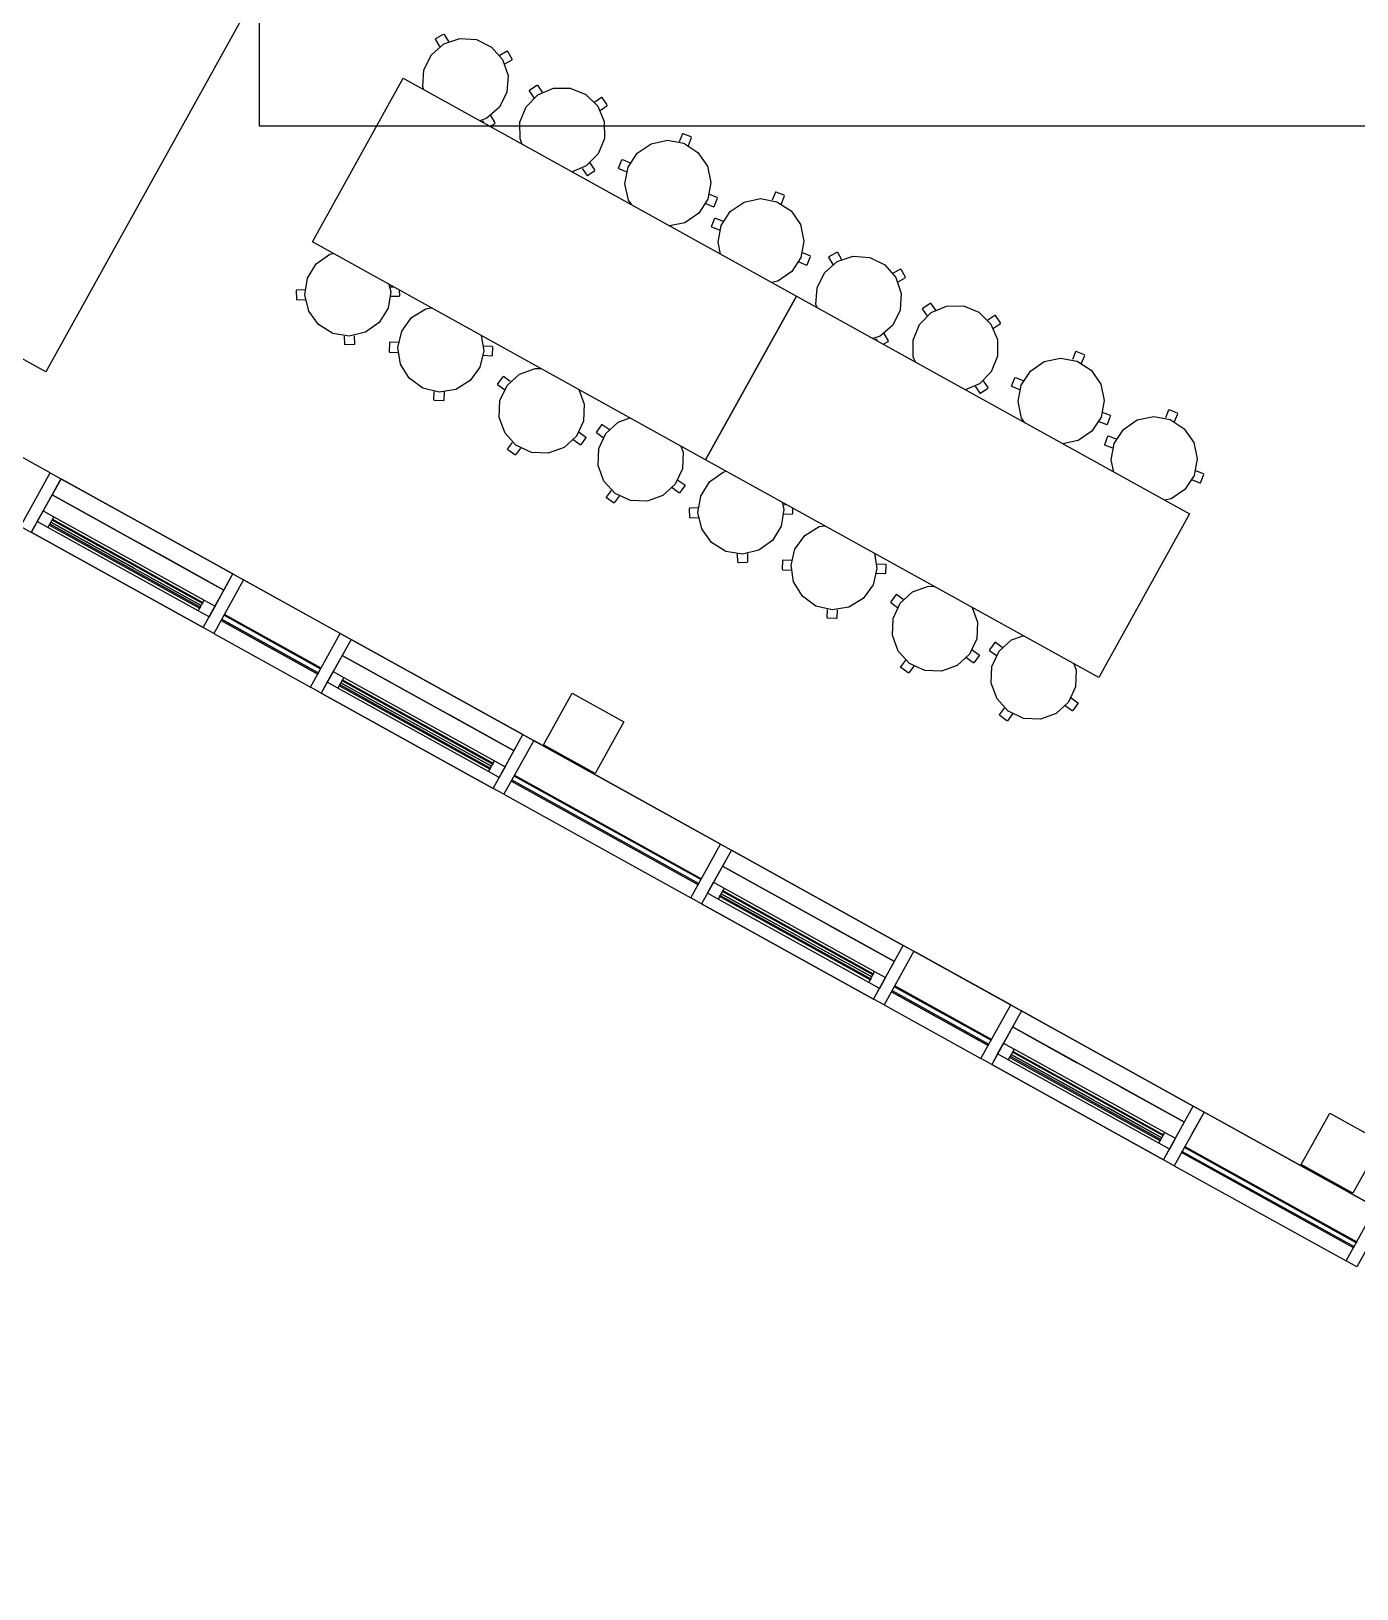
# Model space of a CAD drawing. Header units: metres. Extents: x 3.2 to 22.3, y 0.7 to 22.8.
# Drawn here: x 6.535 to 8.66, y 2.604 to 5.102 of the extents above; entities that cross this region are included whole.
import ezdxf

# ---------------------------------------------------------------- set-up
doc = ezdxf.new("R2010")
doc.units = ezdxf.units.M
for name, color, linetype in [('ARREDI', 9, 'Continuous'), ('INFISSI_VETRATE', 4, 'Continuous'), ('PARETI_STRUTTURE', 7, 'Continuous'), ('WAYFINDING_RIQUADRI', 7, 'Continuous')]:
    doc.layers.add(name, color=color, linetype=linetype)

msp = doc.modelspace()

# ---------------------------------------------------------------- linework, layer by layer
at = {"layer": 'ARREDI'}
for points in [[(6.698, 5.4572), (7.3583, 6.6484), (7.6338, 6.4957), (6.9735, 5.3045), (6.5582, 4.5553), (6.2827, 4.708), (6.698, 5.4572), (6.9735, 5.3045)], [(7.1834, 5.0898), (7.1957, 5.0969)], [(7.1957, 5.0969), (7.1968, 5.0966)], [(7.1968, 5.0966), (7.2035, 5.085)], [(7.1642, 5.0078), (7.1625, 5.0128), (7.1643, 5.0396), (7.1762, 5.0637), (7.1964, 5.0814), (7.2219, 5.09), (7.2487, 5.0883), (7.2728, 5.0763), (7.2905, 5.0561)], [(7.1831, 5.0887), (7.1834, 5.0898)], [(7.1898, 5.0771), (7.1831, 5.0887)], [(7.2905, 5.0561), (7.2992, 5.0306), (7.2974, 5.0038), (7.2855, 4.9797), (7.2652, 4.962), (7.2538, 4.9581)], [(7.2978, 5.0694), (7.2862, 5.0627)], [(7.2941, 5.0491), (7.3057, 5.0558)], [(7.2989, 5.0691), (7.2978, 5.0694)], [(7.306, 5.0568), (7.2989, 5.0691)], [(7.3057, 5.0558), (7.306, 5.0568)], [(7.3219, 4.9204), (7.3184, 4.9288), (7.3181, 4.9557), (7.3282, 4.9806), (7.3471, 4.9997), (7.3719, 5.0102), (7.3987, 5.0104), (7.4237, 5.0003), (7.4428, 4.9815)], [(7.3333, 5.006), (7.3335, 5.0071)], [(7.3409, 4.9949), (7.3333, 5.006)], [(7.3335, 5.0071), (7.3453, 5.0151)], [(7.3453, 5.0151), (7.3463, 5.0149)], [(7.3463, 5.0149), (7.3539, 5.0038)], [(7.4428, 4.9815), (7.4533, 4.9567), (7.4535, 4.9298), (7.4434, 4.9049), (7.4246, 4.8857), (7.4018, 4.8761)], [(7.4491, 4.9953), (7.438, 4.9877)], [(7.4469, 4.9747), (7.458, 4.9823)], [(7.4502, 4.9951), (7.4491, 4.9953)], [(7.4582, 4.9834), (7.4502, 4.9951)], [(7.458, 4.9823), (7.4582, 4.9833)], [(7.2582, 4.9585), (7.2606, 4.9544)], [(7.2702, 4.949), (7.2783, 4.9536)], [(7.2785, 4.9547), (7.2718, 4.9663)], [(7.2782, 4.9536), (7.2785, 4.9547)], [(7.4974, 4.8231), (7.4921, 4.8308), (7.4866, 4.8571), (7.4915, 4.8835), (7.5062, 4.9061), (7.5283, 4.9213), (7.5546, 4.9268), (7.5811, 4.9219)], [(7.5811, 4.9219), (7.6036, 4.9073), (7.6188, 4.8851), (7.6244, 4.8588), (7.6194, 4.8323), (7.6048, 4.8098), (7.5826, 4.7946), (7.5581, 4.7894)], [(7.5786, 4.9369), (7.5736, 4.9244)], [(7.5796, 4.9373), (7.5786, 4.9369)], [(7.5928, 4.9321), (7.5796, 4.9373)], [(7.5882, 4.9186), (7.5932, 4.931)], [(7.5932, 4.931), (7.5927, 4.9321)], [(7.4814, 4.8952), (7.4824, 4.8957)], [(7.4824, 4.8957), (7.4948, 4.8907)], [(7.4178, 4.8817), (7.4254, 4.8706)], [(7.4253, 4.8706), (7.4264, 4.8704)], [(7.4264, 4.8704), (7.4382, 4.8784)], [(7.4384, 4.8795), (7.4308, 4.8906)], [(7.4382, 4.8784), (7.4384, 4.8795)], [(7.4761, 4.8821), (7.4814, 4.8952)], [(7.4765, 4.881), (7.4761, 4.8821)], [(7.489, 4.8761), (7.4765, 4.881)], [(7.6161, 4.8252), (7.6286, 4.8202)], [(7.6344, 4.8349), (7.622, 4.8398)], [(7.6286, 4.8202), (7.6296, 4.8207)], [(7.6296, 4.8207), (7.6348, 4.8338)], [(7.6349, 4.8338), (7.6344, 4.8349)], [(7.6398, 4.7441), (7.6357, 4.7635), (7.6406, 4.7899), (7.6553, 4.8125), (7.6775, 4.8277), (7.7038, 4.8332), (7.7302, 4.8283)], [(7.7302, 4.8283), (7.7528, 4.8137), (7.768, 4.7915), (7.7735, 4.7652), (7.7686, 4.7388), (7.7539, 4.7162), (7.7318, 4.701), (7.7215, 4.6988)], [(7.7277, 4.8433), (7.7227, 4.8308)], [(7.7288, 4.8437), (7.7277, 4.8433)], [(7.7419, 4.8385), (7.7287, 4.8437)], [(7.7374, 4.825), (7.7423, 4.8374)], [(7.7424, 4.8374), (7.7419, 4.8385)], [(7.6253, 4.7885), (7.6305, 4.8016)], [(7.6305, 4.8016), (7.6315, 4.8021)], [(7.6315, 4.8021), (7.644, 4.7971)], [(7.6257, 4.7874), (7.6253, 4.7885)], [(7.6381, 4.7825), (7.6257, 4.7875)], [(7.7836, 4.7413), (7.7711, 4.7462)], [(7.8136, 4.7404), (7.8259, 4.7475)], [(7.8259, 4.7475), (7.827, 4.7472)], [(7.827, 4.7472), (7.8337, 4.7356)], [(7.0447, 4.6126), (7.0181, 4.6169), (6.9953, 4.6311), (6.9796, 4.6529), (6.9734, 4.679), (6.9777, 4.7056), (6.9918, 4.7284), (7.0136, 4.7442), (7.0187, 4.7454)], [(7.7653, 4.7316), (7.7777, 4.7266)], [(7.7777, 4.7266), (7.7787, 4.7271)], [(7.7787, 4.7271), (7.784, 4.7402)], [(7.784, 4.7402), (7.7836, 4.7413)], [(7.7944, 4.6584), (7.7927, 4.6634), (7.7945, 4.6903), (7.8064, 4.7144), (7.8266, 4.7321), (7.8521, 4.7407), (7.8789, 4.7389), (7.903, 4.727), (7.9207, 4.7068)], [(7.8133, 4.7394), (7.8136, 4.7404)], [(7.82, 4.7277), (7.8133, 4.7394)], [(7.1083, 4.6957), (7.1111, 4.6839), (7.1068, 4.6574), (7.0927, 4.6345), (7.0709, 4.6188), (7.0447, 4.6126)], [(7.9207, 4.7068), (7.9294, 4.6813), (7.9276, 4.6545), (7.9157, 4.6304), (7.8954, 4.6127), (7.884, 4.6088)], [(7.928, 4.7201), (7.9164, 4.7134)], [(7.9243, 4.6997), (7.9359, 4.7064)], [(7.9291, 4.7198), (7.928, 4.7201)], [(7.9362, 4.7075), (7.9291, 4.7198)], [(7.9359, 4.7064), (7.9362, 4.7075)], [(6.9601, 4.6864), (6.9594, 4.6856)], [(6.9594, 4.6856), (6.9599, 4.6714)], [(6.9599, 4.6715), (6.9607, 4.6707)], [(6.9735, 4.6869), (6.9601, 4.6864)], [(6.9607, 4.6707), (6.9741, 4.6712)], [(7.1104, 4.6918), (7.1151, 4.692)], [(7.1243, 4.6765), (7.1109, 4.676)], [(7.1251, 4.6773), (7.1243, 4.6765)], [(7.1248, 4.6866), (7.1251, 4.6773)], [(7.1887, 4.523), (7.1625, 4.5293), (7.1408, 4.5451), (7.1267, 4.568), (7.1225, 4.5945), (7.1287, 4.6207), (7.1445, 4.6424), (7.1674, 4.6565), (7.1765, 4.6579)], [(7.9521, 4.571), (7.9486, 4.5794), (7.9483, 4.6063), (7.9584, 4.6312), (7.9773, 4.6504), (8.0021, 4.6609), (8.0289, 4.6611), (8.0539, 4.651), (8.073, 4.6321)], [(7.9635, 4.6567), (7.9637, 4.6578)], [(7.9711, 4.6456), (7.9635, 4.6567)], [(7.9637, 4.6578), (7.9755, 4.6658)], [(7.9754, 4.6658), (7.9765, 4.6655)], [(7.9765, 4.6655), (7.9841, 4.6544)], [(8.0793, 4.6459), (8.0682, 4.6384)], [(8.0804, 4.6457), (8.0793, 4.6459)], [(8.0884, 4.634), (8.0804, 4.6457)], [(8.073, 4.6321), (8.0835, 4.6074), (8.0837, 4.5805), (8.0736, 4.5556), (8.0548, 4.5364), (8.032, 4.5268)], [(8.0771, 4.6254), (8.0882, 4.6329)], [(8.0882, 4.6329), (8.0884, 4.634)], [(7.0373, 4.5994), (7.0368, 4.6128)], [(7.0381, 4.5986), (7.0373, 4.5994)], [(7.0523, 4.5991), (7.0381, 4.5986)], [(7.053, 4.5999), (7.0523, 4.5991)], [(7.0526, 4.6133), (7.053, 4.5999)], [(7.109, 4.6021), (7.1085, 4.588)], [(7.1098, 4.6029), (7.109, 4.6021)], [(7.1232, 4.6024), (7.1098, 4.6029)], [(7.2563, 4.6137), (7.2602, 4.5892), (7.2539, 4.5631), (7.2382, 4.5413), (7.2152, 4.5272), (7.1887, 4.523)], [(7.26, 4.5971), (7.2734, 4.5966)], [(7.2734, 4.5966), (7.2742, 4.5958)], [(7.8884, 4.6091), (7.8908, 4.605)], [(7.9004, 4.5997), (7.9084, 4.6043)], [(7.9087, 4.6054), (7.902, 4.617)], [(7.9084, 4.6043), (7.9087, 4.6054)], [(7.1085, 4.588), (7.1092, 4.5871)], [(7.1092, 4.5871), (7.1226, 4.5866)], [(7.2728, 4.5808), (7.2594, 4.5814)], [(7.2737, 4.5816), (7.2728, 4.5808)], [(7.2742, 4.5958), (7.2737, 4.5816)], [(8.1276, 4.4737), (8.1223, 4.4814), (8.1168, 4.5077), (8.1217, 4.5342), (8.1364, 4.5567), (8.1585, 4.5719), (8.1848, 4.5775), (8.2113, 4.5726)], [(8.2113, 4.5726), (8.2338, 4.5579), (8.249, 4.5357), (8.2546, 4.5094), (8.2496, 4.483), (8.235, 4.4605), (8.2128, 4.4453), (8.1883, 4.4401)], [(8.2088, 4.5875), (8.2038, 4.5751)], [(8.2098, 4.588), (8.2088, 4.5875)], [(8.223, 4.5827), (8.2098, 4.588)], [(8.2184, 4.5692), (8.2234, 4.5817)], [(8.2234, 4.5817), (8.2229, 4.5827)], [(7.2906, 4.5475), (7.2823, 4.536)], [(7.3124, 4.4374), (7.2943, 4.4572), (7.285, 4.4824), (7.2862, 4.5093), (7.2975, 4.5337), (7.3174, 4.5518), (7.3426, 4.561), (7.352, 4.5606)], [(7.2917, 4.5476), (7.2906, 4.5475)], [(7.3025, 4.5397), (7.2917, 4.5477)], [(8.1063, 4.5327), (8.1116, 4.5459)], [(8.1116, 4.5459), (8.1126, 4.5463)], [(8.1126, 4.5463), (8.125, 4.5413)], [(7.1803, 4.5104), (7.1808, 4.5238)], [(7.1966, 4.5232), (7.1961, 4.5098)], [(7.2823, 4.536), (7.2824, 4.5349)], [(7.2824, 4.5349), (7.2933, 4.527)], [(7.4127, 4.527), (7.4212, 4.5035), (7.4201, 4.4766), (7.4087, 4.4523), (7.3889, 4.4341), (7.3637, 4.4249), (7.3368, 4.426), (7.3125, 4.4374)], [(8.048, 4.5324), (8.0555, 4.5213)], [(8.0555, 4.5213), (8.0566, 4.5211)], [(8.0566, 4.5211), (8.0684, 4.529)], [(8.0686, 4.5301), (8.061, 4.5412)], [(8.0684, 4.529), (8.0686, 4.5301)], [(8.1067, 4.5317), (8.1063, 4.5327)], [(8.1192, 4.5267), (8.1067, 4.5317)], [(7.1811, 4.5095), (7.1803, 4.5104)], [(7.1952, 4.509), (7.1811, 4.5095)], [(7.1961, 4.5097), (7.1952, 4.509)], [(7.4709, 4.3604), (7.4527, 4.3802), (7.4434, 4.4055), (7.4446, 4.4324), (7.4559, 4.4567), (7.4758, 4.4749), (7.4944, 4.4817)], [(8.2463, 4.4759), (8.2588, 4.4709)], [(8.2646, 4.4855), (8.2522, 4.4905)], [(8.2588, 4.4709), (8.2598, 4.4713)], [(8.2598, 4.4713), (8.265, 4.4845)], [(8.2651, 4.4845), (8.2646, 4.4855)], [(8.27, 4.3948), (8.2659, 4.4142), (8.2708, 4.4406), (8.2855, 4.4631), (8.3077, 4.4783), (8.334, 4.4839), (8.3604, 4.479)], [(8.3604, 4.479), (8.3829, 4.4643), (8.3982, 4.4422), (8.4037, 4.4158), (8.3988, 4.3894), (8.3841, 4.3669), (8.362, 4.3517), (8.3517, 4.3495)], [(8.3579, 4.494), (8.3529, 4.4815)], [(8.3589, 4.4944), (8.3579, 4.4939)], [(8.3721, 4.4891), (8.3589, 4.4944)], [(8.3676, 4.4757), (8.3725, 4.4881)], [(8.3726, 4.4881), (8.3721, 4.4891)], [(7.4145, 4.4382), (7.4037, 4.4462)], [(7.413, 4.4589), (7.4238, 4.4509)], [(7.424, 4.4499), (7.4156, 4.4384)], [(7.4239, 4.4509), (7.424, 4.4498)], [(7.449, 4.4706), (7.4407, 4.4591)], [(7.4407, 4.4591), (7.4408, 4.458)], [(7.4408, 4.458), (7.4517, 4.4501)], [(7.4501, 4.4707), (7.449, 4.4706)], [(7.461, 4.4628), (7.4501, 4.4707)], [(8.2555, 4.4391), (8.2607, 4.4523)], [(8.2607, 4.4523), (8.2617, 4.4527)], [(8.2617, 4.4527), (8.2742, 4.4477)], [(7.2984, 4.4315), (7.3064, 4.4424)], [(7.2986, 4.4304), (7.2984, 4.4315)], [(7.31, 4.4221), (7.2986, 4.4304)], [(7.3111, 4.4222), (7.31, 4.4221)], [(7.3191, 4.4331), (7.3111, 4.4222)], [(7.4156, 4.4384), (7.4145, 4.4382)], [(7.576, 4.4364), (7.5796, 4.4266), (7.5785, 4.3997), (7.5671, 4.3754), (7.5473, 4.3572), (7.5221, 4.3479), (7.4952, 4.3491), (7.4709, 4.3604)], [(8.2559, 4.4381), (8.2555, 4.4391)], [(8.2683, 4.4331), (8.2559, 4.4381)], [(7.6749, 4.2633), (7.6483, 4.2676), (7.6255, 4.2817), (7.6097, 4.3035), (7.6036, 4.3297), (7.6079, 4.3562), (7.622, 4.3791), (7.6438, 4.3948), (7.6489, 4.396)], [(8.4138, 4.3919), (8.4013, 4.3969)], [(7.5714, 4.382), (7.5823, 4.374)], [(7.5824, 4.3729), (7.5741, 4.3615)], [(7.5823, 4.374), (7.5824, 4.3729)], [(8.3955, 4.3823), (8.4079, 4.3773)], [(8.4079, 4.3773), (8.4089, 4.3777)], [(8.4089, 4.3777), (8.4142, 4.3909)], [(8.4142, 4.3909), (8.4138, 4.3919)], [(7.4568, 4.3546), (7.4648, 4.3654)], [(7.457, 4.3535), (7.4568, 4.3546)], [(7.4684, 4.3452), (7.457, 4.3535)], [(7.4775, 4.3561), (7.4695, 4.3453)], [(7.5729, 4.3613), (7.5621, 4.3692)], [(7.574, 4.3615), (7.573, 4.3613)], [(7.7385, 4.3464), (7.7413, 4.3346), (7.737, 4.3081), (7.7229, 4.2852), (7.7011, 4.2695), (7.6749, 4.2633)], [(7.4695, 4.3453), (7.4684, 4.3452)], [(7.5903, 4.3371), (7.5896, 4.3363)], [(7.5896, 4.3363), (7.5901, 4.3221)], [(7.5901, 4.3221), (7.5909, 4.3213)], [(7.6037, 4.3376), (7.5903, 4.3371)], [(7.5909, 4.3214), (7.6043, 4.3218)], [(7.7406, 4.3424), (7.7453, 4.3426)], [(7.7545, 4.3272), (7.7411, 4.3267)], [(7.7553, 4.328), (7.7545, 4.3272)], [(7.755, 4.3373), (7.7553, 4.328)], [(7.8189, 4.1737), (7.7927, 4.1799), (7.771, 4.1957), (7.7569, 4.2186), (7.7527, 4.2452), (7.7589, 4.2713), (7.7747, 4.2931), (7.7976, 4.3072), (7.8067, 4.3086)], [(7.6675, 4.25), (7.667, 4.2634)], [(7.6683, 4.2493), (7.6675, 4.25)], [(7.6825, 4.2498), (7.6683, 4.2493)], [(7.6832, 4.2506), (7.6825, 4.2498)], [(7.6827, 4.264), (7.6832, 4.2506)], [(7.7392, 4.2528), (7.7387, 4.2386)], [(7.74, 4.2535), (7.7392, 4.2528)], [(7.7534, 4.253), (7.74, 4.2535)], [(7.8865, 4.2643), (7.8904, 4.2399), (7.8841, 4.2137), (7.8684, 4.192), (7.8454, 4.1779), (7.8189, 4.1737)], [(7.8902, 4.2478), (7.9036, 4.2472)], [(7.9036, 4.2472), (7.9044, 4.2464)], [(7.9044, 4.2464), (7.9039, 4.2323)], [(7.7387, 4.2386), (7.7394, 4.2378)], [(7.7394, 4.2378), (7.7528, 4.2373)], [(7.903, 4.2315), (7.8896, 4.232)], [(7.9039, 4.2323), (7.903, 4.2315)], [(7.9208, 4.1981), (7.9125, 4.1867)], [(7.9426, 4.088), (7.9245, 4.1078), (7.9152, 4.1331), (7.9164, 4.1599), (7.9277, 4.1843), (7.9475, 4.2025), (7.9728, 4.2117), (7.9822, 4.2113)], [(7.9219, 4.1983), (7.9208, 4.1981)], [(7.9327, 4.1904), (7.9219, 4.1983)], [(7.8105, 4.161), (7.811, 4.1744)], [(7.8268, 4.1738), (7.8263, 4.1604)], [(7.9125, 4.1867), (7.9126, 4.1856)], [(7.9126, 4.1856), (7.9234, 4.1777)], [(8.0429, 4.1777), (8.0514, 4.1541), (8.0503, 4.1273), (8.0389, 4.1029), (8.0191, 4.0847), (7.9939, 4.0755), (7.967, 4.0767), (7.9426, 4.088)], [(7.8113, 4.1602), (7.8105, 4.161)], [(7.8254, 4.1597), (7.8113, 4.1602)], [(7.8263, 4.1604), (7.8254, 4.1597)], [(8.0792, 4.1212), (8.0709, 4.1098)], [(8.101, 4.0111), (8.0829, 4.0309), (8.0736, 4.0562), (8.0748, 4.083), (8.0861, 4.1074), (8.106, 4.1256), (8.1246, 4.1324)], [(8.0803, 4.1214), (8.0792, 4.1212)], [(8.0912, 4.1135), (8.0803, 4.1214)], [(8.0447, 4.0889), (8.0339, 4.0968)], [(8.0432, 4.1095), (8.054, 4.1016)], [(8.0542, 4.1005), (8.0458, 4.0891)], [(8.0541, 4.1016), (8.0542, 4.1005)], [(8.0709, 4.1098), (8.071, 4.1087)], [(8.071, 4.1087), (8.0819, 4.1008)], [(7.9286, 4.0822), (7.9366, 4.093)], [(7.9288, 4.0811), (7.9286, 4.0822)], [(7.9402, 4.0727), (7.9288, 4.0811)], [(7.9413, 4.0729), (7.9402, 4.0727)], [(7.9493, 4.0837), (7.9413, 4.0729)], [(8.0458, 4.0891), (8.0447, 4.0889)], [(8.2062, 4.0871), (8.2098, 4.0772), (8.2087, 4.0504), (8.1973, 4.026), (8.1775, 4.0078), (8.1523, 3.9986), (8.1254, 3.9998), (8.1011, 4.0111)], [(8.2016, 4.0326), (8.2125, 4.0247)], [(8.2126, 4.0236), (8.2042, 4.0122)], [(8.2125, 4.0247), (8.2126, 4.0236)], [(8.087, 4.0053), (8.095, 4.0161)], [(8.0872, 4.0042), (8.087, 4.0053)], [(8.0986, 3.9958), (8.0872, 4.0042)], [(8.1077, 4.0068), (8.0997, 3.996)], [(8.2031, 4.012), (8.1923, 4.0199)], [(8.2042, 4.0121), (8.2031, 4.012)], [(8.0997, 3.996), (8.0986, 3.9958)]]:
    msp.add_lwpolyline(points, dxfattribs=at)
for points in [[(6.9856, 4.7638), (7.1311, 5.0262), (7.7613, 4.6768), (7.6158, 4.4144)], [(7.6158, 4.4144), (7.7613, 4.6768), (8.3915, 4.3275), (8.246, 4.0651)]]:
    msp.add_lwpolyline(points, close=True, dxfattribs=at)
at = {"layer": 'INFISSI_VETRATE'}
for points in [[(6.8525, 4.1521), (6.8508, 4.1504)], [(6.8589, 4.1585), (6.8578, 4.1574)], [(6.8768, 4.1486), (6.8757, 4.1474)], [(6.8705, 4.1422), (6.8687, 4.1405)], [(6.8884, 4.1323), (6.8866, 4.1305)], [(6.8947, 4.1387), (6.8936, 4.1375)], [(6.9063, 4.1224), (6.9045, 4.1206)], [(6.9127, 4.1287), (6.9115, 4.1276)], [(6.9242, 4.1124), (6.9225, 4.1107)], [(6.9306, 4.1188), (6.9294, 4.1176)], [(6.9421, 4.1025), (6.9404, 4.1008)], [(6.9485, 4.1089), (6.9473, 4.1077)], [(6.9664, 4.0989), (6.9652, 4.0978)], [(6.96, 4.0926), (6.9583, 4.0908)], [(6.9779, 4.0826), (6.9762, 4.0809)], [(6.9843, 4.089), (6.9831, 4.0879)], [(6.9941, 4.071), (6.9941, 4.071)], [(7.9273, 3.5564), (7.9255, 3.5546)], [(7.9337, 3.5627), (7.9325, 3.5616)], [(7.9516, 3.5528), (7.9504, 3.5517)], [(7.9452, 3.5464), (7.9435, 3.5447)], [(7.9631, 3.5365), (7.9614, 3.5348)], [(7.9695, 3.5429), (7.9683, 3.5417)], [(7.981, 3.5266), (7.9793, 3.5248)], [(7.9874, 3.5329), (7.9862, 3.5318)], [(8.0053, 3.523), (8.0041, 3.5219)], [(7.9989, 3.5167), (7.9972, 3.5149)], [(8.0168, 3.5067), (8.0151, 3.505)], [(8.0232, 3.5131), (8.0221, 3.5119)], [(8.0348, 3.4968), (8.033, 3.4951)], [(8.0411, 3.5032), (8.04, 3.502)], [(8.0527, 3.4869), (8.0509, 3.4851)], [(8.059, 3.4932), (8.0579, 3.4921)]]:
    msp.add_lwpolyline(points, dxfattribs=at)
at = {"layer": 'PARETI_STRUTTURE'}
for points in [[(6.5654, 4.3937), (6.2899, 4.5464), (6.2422, 4.4603), (6.225, 4.4699), (6.2727, 4.556), (6.2899, 4.5464)], [(6.5827, 4.3841), (6.554, 4.3325)], [(6.585, 4.3828), (9.7939, 2.604)], [(6.5712, 4.3229), (6.8123, 4.1893)], [(6.5445, 4.3153), (6.5349, 4.2981)], [(6.8027, 4.1721), (6.5617, 4.3057)], [(6.6998, 4.2404), (6.5665, 4.3143), (6.6526, 4.2666)], [(6.5665, 4.3143), (6.8075, 4.1807)], [(6.8075, 4.1807), (6.7214, 4.2284)], [(6.8295, 4.1798), (6.8581, 4.2314)], [(7.0303, 4.136), (6.8754, 4.2219)], [(6.8104, 4.1453), (6.82, 4.1626)], [(6.8393, 4.1568), (6.8404, 4.1589), (6.9954, 4.073)], [(6.8393, 4.1568), (6.9943, 4.0709)], [(6.8446, 4.1664), (6.8439, 4.1651)], [(6.8439, 4.1651), (6.9988, 4.0792)], [(6.9996, 4.0805), (6.8446, 4.1664)], [(6.8276, 4.1358), (6.9826, 4.0499)], [(7.0476, 4.1264), (7.0189, 4.0748)], [(6.9943, 4.0709), (6.9954, 4.073)], [(6.9988, 4.0792), (6.9996, 4.0805)], [(7.0094, 4.0576), (6.9998, 4.0403)], [(7.2676, 3.9144), (7.0266, 4.048)], [(7.1647, 3.9827), (7.0314, 4.0566), (7.1175, 4.0089)], [(7.0314, 4.0566), (7.2724, 3.923)], [(7.0361, 4.0652), (7.2772, 3.9316)], [(7.2944, 3.9221), (7.323, 3.9737)], [(7.2724, 3.923), (7.1863, 3.9707)], [(7.6399, 3.7981), (7.3403, 3.9642)], [(7.2753, 3.8876), (7.2849, 3.9048)], [(7.2925, 3.8781), (7.5921, 3.712)], [(7.6571, 3.7885), (7.6285, 3.7369)], [(7.6457, 3.7273), (7.8867, 3.5937)], [(7.6189, 3.7197), (7.6094, 3.7024)], [(7.8772, 3.5765), (7.6361, 3.7101)], [(7.7742, 3.6448), (7.6409, 3.7187), (7.727, 3.671)], [(7.6409, 3.7187), (7.882, 3.5851)], [(7.882, 3.5851), (7.7959, 3.6328)], [(7.9039, 3.5842), (7.9326, 3.6358)], [(8.1048, 3.5404), (7.9498, 3.6263)], [(7.8849, 3.5497), (7.8944, 3.5669)], [(7.9137, 3.5612), (7.9149, 3.5633), (8.0698, 3.4774)], [(7.9137, 3.5612), (8.0687, 3.4753)], [(7.9191, 3.5708), (7.9183, 3.5695)], [(7.9183, 3.5695), (8.0733, 3.4836)], [(8.074, 3.4849), (7.9191, 3.5708)], [(7.9021, 3.5402), (8.057, 3.4543)], [(8.122, 3.5308), (8.0934, 3.4792)], [(8.0687, 3.4753), (8.0698, 3.4774)], [(8.0733, 3.4836), (8.074, 3.4849)], [(8.0838, 3.462), (8.0743, 3.4447)], [(8.3421, 3.3188), (8.101, 3.4524)], [(8.2391, 3.3871), (8.1058, 3.461), (8.1919, 3.4133)], [(8.1058, 3.461), (8.3469, 3.3274)], [(8.3503, 3.3335), (8.3516, 3.336), (8.1106, 3.4696)], [(8.3469, 3.3274), (8.2608, 3.3751)], [(8.3688, 3.3265), (8.3975, 3.3781)], [(8.4147, 3.3686), (8.3953, 3.3335)], [(8.6902, 3.2158), (8.4147, 3.3686)], [(8.3498, 3.292), (8.3593, 3.3092)], [(8.367, 3.2825), (8.6425, 3.1298)]]:
    msp.add_lwpolyline(points, dxfattribs=at)
for points in [[(6.5826, 4.3841), (6.5349, 4.298), (6.5177, 4.3076), (6.5654, 4.3937)], [(6.5826, 4.3841), (6.8581, 4.2314)], [(6.5683, 4.3583), (6.6716, 4.3011)], [(6.5683, 4.3583), (6.8438, 4.2056)], [(6.554, 4.3325), (6.5712, 4.3229), (6.5617, 4.3057), (6.5445, 4.3153)], [(6.8104, 4.1453), (6.5349, 4.2981)], [(6.5649, 4.3116), (6.806, 4.178), (6.8049, 4.1759), (6.5638, 4.3095)], [(6.5691, 4.3192), (6.8102, 4.1855), (6.8094, 4.1841), (6.5684, 4.3178)], [(6.8438, 4.2056), (6.7061, 4.282)], [(6.7405, 4.2629), (6.8438, 4.2056)], [(6.8754, 4.2219), (6.8276, 4.1358), (6.8104, 4.1453), (6.8581, 4.2314)], [(6.82, 4.1626), (6.8027, 4.1721), (6.8123, 4.1893), (6.8295, 4.1798)], [(6.8404, 4.1589), (6.9954, 4.073), (6.9942, 4.0709), (6.8393, 4.1568)], [(6.8446, 4.1664), (6.9996, 4.0805), (6.9988, 4.0792), (6.8439, 4.1651)], [(7.0475, 4.1264), (6.9998, 4.0403), (6.9826, 4.0499), (7.0303, 4.136)], [(7.0475, 4.1264), (7.323, 3.9737)], [(7.0332, 4.1006), (7.1365, 4.0433)], [(7.0332, 4.1006), (7.3087, 3.9479)], [(7.0189, 4.0748), (7.0361, 4.0652), (7.0266, 4.048), (7.0094, 4.0576)], [(7.0298, 4.0539), (7.2709, 3.9202), (7.2698, 3.9182), (7.0287, 4.0518)], [(7.034, 4.0614), (7.2751, 3.9278), (7.2743, 3.9264), (7.0333, 4.0601)], [(7.2753, 3.8876), (6.9998, 4.0403)], [(7.3087, 3.9479), (7.171, 4.0242)], [(7.3561, 3.9574), (7.4019, 4.0401), (7.4846, 3.9943), (7.4388, 3.9116)], [(7.2054, 4.0052), (7.3087, 3.9479)], [(7.3403, 3.9642), (7.2925, 3.8781), (7.2753, 3.8876), (7.323, 3.9737)], [(7.2849, 3.9048), (7.2676, 3.9144), (7.2772, 3.9316), (7.2944, 3.9221)], [(7.3053, 3.9011), (7.6049, 3.7351), (7.6038, 3.733), (7.3042, 3.8991)], [(7.3095, 3.9087), (7.6091, 3.7426), (7.6084, 3.7413), (7.3088, 3.9073)], [(7.6571, 3.7885), (7.9326, 3.6358), (7.6571, 3.7885), (7.6094, 3.7024), (7.5921, 3.712), (7.6399, 3.7981)], [(7.6428, 3.7627), (7.7461, 3.7055)], [(7.6428, 3.7627), (7.9183, 3.61)], [(7.6285, 3.7369), (7.6457, 3.7273), (7.6361, 3.7101), (7.6189, 3.7197)], [(7.6436, 3.7236), (7.8846, 3.5899), (7.8839, 3.5885), (7.6428, 3.7222)], [(7.8849, 3.5497), (7.6094, 3.7025)], [(7.6394, 3.716), (7.8804, 3.5824), (7.8793, 3.5803), (7.6382, 3.7139)], [(7.9183, 3.61), (7.7805, 3.6864)], [(7.815, 3.6673), (7.9183, 3.61)], [(7.9498, 3.6263), (7.9021, 3.5402), (7.8849, 3.5497), (7.9326, 3.6358)], [(7.8944, 3.5669), (7.8772, 3.5765), (7.8867, 3.5937), (7.9039, 3.5842)], [(7.9149, 3.5633), (8.0698, 3.4774), (8.0687, 3.4753), (7.9137, 3.5612)], [(7.9191, 3.5708), (8.074, 3.4849), (8.0733, 3.4836), (7.9183, 3.5695)], [(8.122, 3.5308), (8.3975, 3.3781), (8.122, 3.5308), (8.0743, 3.4447), (8.057, 3.4543), (8.1048, 3.5404)], [(8.1077, 3.505), (8.211, 3.4477)], [(8.1077, 3.505), (8.3832, 3.3523)], [(8.0934, 3.4792), (8.1106, 3.4696), (8.101, 3.4524), (8.0838, 3.4619)], [(8.1043, 3.4583), (8.3453, 3.3246), (8.3442, 3.3226), (8.1031, 3.4562)], [(8.1085, 3.4658), (8.3495, 3.3322), (8.3488, 3.3308), (8.1077, 3.4645)], [(8.3498, 3.292), (8.0743, 3.4447)], [(8.3832, 3.3523), (8.2454, 3.4286)], [(8.2799, 3.4095), (8.3832, 3.3523)], [(8.4147, 3.3686), (8.367, 3.2825), (8.3498, 3.292), (8.3975, 3.3781)], [(8.5706, 3.2842), (8.6164, 3.3669), (8.699, 3.321), (8.6532, 3.2384)], [(8.3593, 3.3092), (8.3421, 3.3188), (8.3516, 3.336), (8.3688, 3.3265)], [(8.3798, 3.3055), (8.6553, 3.1528), (8.6541, 3.1508), (8.3786, 3.3035)], [(8.384, 3.3131), (8.6595, 3.1604), (8.6587, 3.159), (8.3832, 3.3117)], [(8.7074, 3.2063), (8.9829, 3.0536), (8.7074, 3.2063), (8.6597, 3.1202), (8.6425, 3.1298), (8.6902, 3.2158)]]:
    msp.add_lwpolyline(points, close=True, dxfattribs=at)
at = {"layer": 'WAYFINDING_RIQUADRI'}
msp.add_lwpolyline([(6.9, 4.95), (9.3, 4.95), (9.3, 5.45), (6.9, 5.45)], close=True, dxfattribs=at)

doc.saveas('drawing.dxf')
